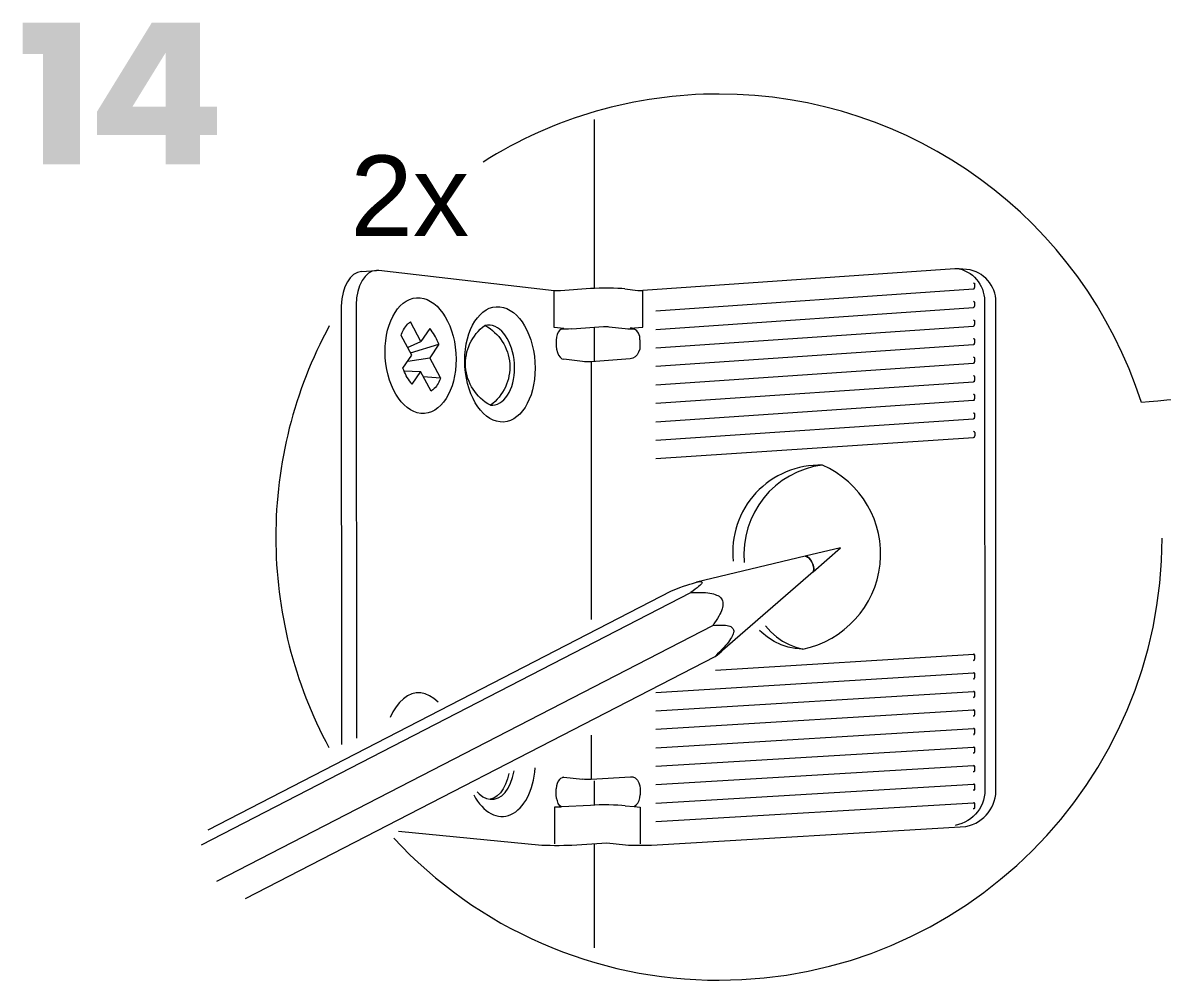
# Model space of a CAD drawing. Header units: metres. Extents: x -8.4 to 7.9, y -3.9 to 2.
# Drawn here: x 3.1901 to 3.4614, y -1.8411 to -1.6131 of the extents above; entities that cross this region are included whole.
import ezdxf

# ---------------------------------------------------------------- set-up
doc = ezdxf.new("R2010")
doc.units = ezdxf.units.M
doc.header["$MEASUREMENT"] = 0
doc.layers.add('PDF18_Geometry_Num_Penna__7', color=7, linetype='Continuous', lineweight=18)
doc.layers.add('PDF18_Text_Num_Penna__7', color=7, linetype='Continuous', lineweight=18)
doc.styles.add('GENERATED_STYLE_2', font='')
doc.styles.get('GENERATED_STYLE_2').set_extended_font_data('Arial')

msp = doc.modelspace()

# ---------------------------------------------------------------- hatches: boundary and pattern name
at = {"layer": 'PDF18_Geometry_Num_Penna__7', "linetype": 'Continuous', "lineweight": 18}
msp.add_hatch(color=7, dxfattribs=at).paths.add_polyline_path([(3.19489, -1.62048), (3.19489, -1.64675), (3.20365, -1.64675), (3.20365, -1.61307), (3.19006, -1.61307), (3.19006, -1.62048)])
h = msp.add_hatch(color=7, dxfattribs=at)
h.paths.add_polyline_path([(3.22076, -1.61307), (3.20776, -1.6342), (3.20776, -1.63978), (3.22411, -1.63978), (3.22411, -1.64675), (3.23224, -1.64675), (3.23224, -1.63978), (3.2363, -1.63978), (3.2363, -1.63308), (3.23224, -1.63308), (3.23224, -1.61307)])
h.paths.add_polyline_path([(3.22411, -1.63308), (3.21615, -1.63308), (3.22411, -1.62013)], flags=0)

# ---------------------------------------------------------------- linework, layer by layer
at = {"layer": 'PDF18_Geometry_Num_Penna__7', "color": 7, "linetype": 'Continuous', "lineweight": 18, "flags": 128}
for points in [[(3.45642, -1.70353, 0.326341), (3.35585, -1.63005, 0.141943), (3.29967, -1.64623)], [(3.31367, -1.80894), (3.31455, -1.80899), (3.31562, -1.80899), (3.31668, -1.80906), (3.3178, -1.80906), (3.31887, -1.80899), (3.31986, -1.80899), (3.32081, -1.80894), (3.32914, -1.80843), (3.33357, -1.80887), (3.33427, -1.80893), (3.33507, -1.80899), (3.33601, -1.80899), (3.33697, -1.80899), (3.33796, -1.80899), (3.3389, -1.80899), (3.33976, -1.80894), (3.41466, -1.80449, 0.381547), (3.42176, -1.79524), (3.42176, -1.68027, 0.378259), (3.41568, -1.67195), (3.41305, -1.67164), (3.41249, -1.67164), (3.41198, -1.67164)], [(3.41305, -1.67164, -0.36669), (3.41904, -1.68002), (3.41911, -1.79498, -0.394098), (3.41206, -1.80425)], [(3.28239, -1.69169), (3.28913, -1.68966, 0.070596), (3.2873, -1.68629, 0.026769), (3.28697, -1.68589), (3.28488, -1.68899), (3.28238, -1.68434)], [(3.26305, -1.68528, 0.125421), (3.25032, -1.73559, 0.124935), (3.26296, -1.78571)], [(3.28477, -1.69613), (3.28273, -1.69915, -0.020759), (3.28244, -1.69878, -0.07037), (3.28058, -1.69535), (3.28268, -1.69224), (3.28017, -1.68757)], [(3.30134, -1.68507), (3.3007, -1.68507), (3.3001, -1.68515, -0.551709), (3.30141, -1.70417, -0.550377), (3.3001, -1.68515)], [(3.37581, -1.76224, 0.732133), (3.3805, -1.71844, 0.455899), (3.35923, -1.74134)], [(3.27842, -1.80729, 0.20955), (3.35585, -1.84113, 0.413602), (3.46139, -1.73581)]]:
    msp.add_lwpolyline(points, format="xyb", dxfattribs=at)
for points in [[(3.3261, -1.63607), (3.32613, -1.67633)], [(3.27074, -1.67233), (3.27427, -1.67208)], [(3.27487, -1.67208), (3.27455, -1.67208), (3.27427, -1.67208)], [(3.31662, -1.67689), (3.27487, -1.67208)], [(3.41198, -1.67164), (3.3377, -1.67683)], [(3.33344, -1.67645), (3.33271, -1.6764), (3.33175, -1.67633), (3.3307, -1.67628), (3.32957, -1.67628), (3.32844, -1.67628), (3.3273, -1.67628), (3.32618, -1.67633), (3.32526, -1.6764), (3.31812, -1.67689)], [(3.33344, -1.67645), (3.33652, -1.67683), (3.33676, -1.67683), (3.33708, -1.67683), (3.3374, -1.67683), (3.3377, -1.67683)], [(3.34078, -1.68171), (3.41648, -1.67645)], [(3.41648, -1.67501), (3.41656, -1.67507), (3.41668, -1.67513), (3.41668, -1.67533), (3.41668, -1.67614)], [(3.41668, -1.67521), (3.41648, -1.67501)], [(3.41664, -1.67633), (3.41648, -1.67645), (3.41656, -1.67645), (3.41668, -1.67633), (3.41668, -1.67614)], [(3.31887, -1.6859), (3.31662, -1.68566), (3.31662, -1.67689)], [(3.31812, -1.67689), (3.31767, -1.67689), (3.31711, -1.67689), (3.31662, -1.67689)], [(3.33571, -1.68603), (3.3352, -1.68584), (3.33471, -1.68578), (3.3377, -1.68558), (3.3377, -1.67683)], [(3.41648, -1.67946), (3.41656, -1.67946), (3.41668, -1.67958), (3.41668, -1.67977), (3.41668, -1.68058)], [(3.41668, -1.67964), (3.41648, -1.67946)], [(3.26591, -1.68053), (3.26598, -1.785)], [(3.26943, -1.68027), (3.2695, -1.78351)], [(3.34078, -1.68616), (3.41648, -1.6809)], [(3.41664, -1.68077), (3.41648, -1.6809), (3.41656, -1.68082), (3.41668, -1.68071), (3.41668, -1.68058)], [(3.41648, -1.68384), (3.41656, -1.68389), (3.41668, -1.68402), (3.41668, -1.68414), (3.41668, -1.68495)], [(3.41668, -1.68409), (3.41648, -1.68384)], [(3.32081, -1.68596), (3.32, -1.68603), (3.31911, -1.68603), (3.31823, -1.68603), (3.31787, -1.68634), (3.31756, -1.68678), (3.31732, -1.68734), (3.31718, -1.68797), (3.31711, -1.68865), (3.31711, -1.69009)], [(3.3185, -1.68596), (3.31887, -1.6859), (3.31855, -1.68596), (3.31823, -1.68603)], [(3.32081, -1.68596), (3.32838, -1.6854)], [(3.32613, -1.68558), (3.32613, -1.69372)], [(3.32838, -1.6854), (3.32871, -1.6854), (3.32901, -1.6854), (3.32939, -1.6854), (3.32963, -1.68546)], [(3.32963, -1.68546), (3.33351, -1.6859)], [(3.33351, -1.6859), (3.33415, -1.68596), (3.33488, -1.68596), (3.33571, -1.68603)], [(3.33539, -1.6859), (3.33471, -1.68578)], [(3.33701, -1.68859), (3.33697, -1.68778), (3.33665, -1.68702), (3.33627, -1.68647), (3.33571, -1.68603)], [(3.34078, -1.69053), (3.41648, -1.68534)], [(3.41664, -1.68522), (3.41648, -1.68534), (3.41656, -1.68528), (3.41668, -1.68515), (3.41668, -1.68496)], [(3.2817, -1.69041), (3.28488, -1.68899)], [(3.28913, -1.68966), (3.28697, -1.69287)], [(3.31711, -1.69009), (3.31718, -1.69085), (3.31735, -1.69159), (3.31763, -1.69222), (3.31799, -1.69272), (3.31844, -1.69311), (3.31887, -1.69323)], [(3.33701, -1.68859), (3.33701, -1.69004), (3.33697, -1.69078), (3.33669, -1.69153), (3.33633, -1.69216), (3.33588, -1.69267), (3.33531, -1.69298), (3.33471, -1.69311), (3.32537, -1.69379)], [(3.34078, -1.6949), (3.41648, -1.68971)], [(3.41648, -1.68829), (3.41656, -1.68829), (3.41668, -1.68841), (3.41668, -1.68859), (3.41668, -1.68941)], [(3.41668, -1.68847), (3.41648, -1.68829)], [(3.41664, -1.68959), (3.41648, -1.68971), (3.41656, -1.68971), (3.41668, -1.68959), (3.41668, -1.68941)], [(3.28173, -1.69365), (3.28697, -1.69287)], [(3.28954, -1.69764), (3.28697, -1.69287)], [(3.41648, -1.69272), (3.41664, -1.69272), (3.41668, -1.69284), (3.41668, -1.69304), (3.41668, -1.69384)], [(3.41668, -1.69291), (3.41648, -1.69272)], [(3.32537, -1.69379), (3.32488, -1.69379), (3.32432, -1.69379), (3.32381, -1.69379), (3.32338, -1.69372), (3.31887, -1.69323)], [(3.32537, -1.69379), (3.32541, -1.75521)], [(3.34078, -1.6993), (3.41648, -1.69416)], [(3.41668, -1.69404), (3.41648, -1.69416), (3.41664, -1.6941), (3.41668, -1.69398), (3.41668, -1.69384)], [(3.28083, -1.69598), (3.28477, -1.69613)], [(3.28728, -1.70078), (3.28477, -1.69613)], [(3.28543, -1.69734), (3.28954, -1.69764)], [(3.41648, -1.69711), (3.41664, -1.69717), (3.41668, -1.69729), (3.41668, -1.69741), (3.41668, -1.69824)], [(3.41668, -1.69736), (3.41648, -1.69711)], [(3.41668, -1.69848), (3.41648, -1.6986), (3.41664, -1.69854), (3.41668, -1.69841), (3.41668, -1.69824)], [(3.34078, -1.70367), (3.41648, -1.6986)], [(3.34078, -1.70812), (3.41648, -1.70299)], [(3.41648, -1.70154), (3.41664, -1.70154), (3.41668, -1.70166), (3.41668, -1.70186), (3.41668, -1.70267)], [(3.41668, -1.70173), (3.41648, -1.70154)], [(3.41668, -1.70287), (3.41648, -1.70299), (3.41664, -1.70299), (3.41668, -1.70287), (3.41668, -1.70267)], [(3.41648, -1.70599), (3.41664, -1.70599), (3.41668, -1.70611), (3.41668, -1.7063), (3.41668, -1.70712)], [(3.41668, -1.70618), (3.41648, -1.70599)], [(3.34078, -1.7125), (3.41648, -1.70743)], [(3.41668, -1.70731), (3.41648, -1.70743), (3.41664, -1.70736), (3.41668, -1.70724), (3.41668, -1.70712)], [(3.34078, -1.71687), (3.41648, -1.71188), (3.41664, -1.71181), (3.41668, -1.71168), (3.41675, -1.71149)], [(3.41648, -1.71037), (3.41664, -1.71043), (3.41668, -1.71055), (3.41675, -1.71069), (3.41675, -1.71149)], [(3.41668, -1.71062), (3.41648, -1.71037)], [(3.41648, -1.71188), (3.41668, -1.71176)], [(3.37824, -1.74383), (3.3848, -1.73812), (3.37634, -1.74014)], [(3.37634, -1.74014), (3.3505, -1.74631)], [(3.37824, -1.74383), (3.3567, -1.76262)], [(3.34451, -1.74839), (3.34558, -1.74798), (3.34654, -1.74761), (3.34742, -1.74729), (3.34821, -1.74702), (3.34889, -1.74679), (3.34951, -1.74659), (3.35004, -1.74644), (3.3505, -1.74632)], [(3.35051, -1.74631), (3.35087, -1.74624), (3.35116, -1.74619), (3.3514, -1.74617), (3.35159, -1.74618), (3.35171, -1.74622), (3.35178, -1.7463), (3.3518, -1.74639), (3.35176, -1.74652), (3.35165, -1.74668), (3.35149, -1.74689), (3.35127, -1.74711), (3.35098, -1.74737), (3.35063, -1.74767), (3.35021, -1.74801), (3.34972, -1.74838), (3.34916, -1.7488)], [(3.23258, -1.80891), (3.34916, -1.74881)], [(3.23418, -1.80528), (3.34451, -1.74839)], [(3.34916, -1.74881), (3.34995, -1.74878), (3.35069, -1.74875), (3.35137, -1.74875), (3.35201, -1.74878), (3.35261, -1.74881), (3.35315, -1.74886), (3.35366, -1.74893), (3.35412, -1.74901), (3.35454, -1.74911), (3.35493, -1.74923), (3.35526, -1.74937), (3.35558, -1.74951), (3.35585, -1.74968), (3.35609, -1.74987), (3.35629, -1.75007), (3.35646, -1.75028), (3.3566, -1.75051), (3.3567, -1.75078), (3.35676, -1.75105), (3.35679, -1.75134), (3.35679, -1.75165), (3.35675, -1.75197), (3.35669, -1.75232), (3.35658, -1.7527), (3.35645, -1.75311), (3.35627, -1.75352), (3.35605, -1.75396), (3.3558, -1.75443), (3.3555, -1.75493), (3.35517, -1.75546), (3.35479, -1.75602), (3.35437, -1.75661)], [(3.23623, -1.81752), (3.35437, -1.75662)], [(3.35437, -1.75661), (3.355, -1.75657), (3.35558, -1.75652), (3.35611, -1.75652), (3.3566, -1.75652), (3.35703, -1.75654), (3.35743, -1.75658), (3.35779, -1.75664), (3.35811, -1.75671), (3.35839, -1.7568), (3.35863, -1.7569), (3.35884, -1.75703), (3.359, -1.75716), (3.35914, -1.75732), (3.35925, -1.75748), (3.35932, -1.75767), (3.35935, -1.75788), (3.35935, -1.75811), (3.35932, -1.75834), (3.35925, -1.7586), (3.35914, -1.75889), (3.359, -1.75918), (3.35883, -1.7595), (3.35862, -1.75984), (3.35837, -1.7602), (3.35809, -1.76059), (3.35777, -1.76099), (3.3574, -1.76142), (3.357, -1.76188), (3.35654, -1.76236), (3.35607, -1.76288), (3.35552, -1.76342), (3.35493, -1.764)], [(3.36693, -1.75674), (3.36819, -1.75812), (3.36956, -1.75931), (3.37098, -1.76037), (3.37256, -1.76118), (3.37412, -1.76182), (3.37581, -1.76224), (3.37401, -1.76212), (3.37231, -1.76182), (3.37063, -1.76126), (3.36899, -1.76043), (3.36741, -1.75944), (3.36601, -1.75831), (3.36548, -1.75779)], [(3.35493, -1.764), (3.35547, -1.76359), (3.35596, -1.76323), (3.35635, -1.76291), (3.3567, -1.76262)], [(3.35504, -1.7673), (3.41649, -1.76344)], [(3.41675, -1.76375), (3.41668, -1.76362), (3.41664, -1.7635), (3.41648, -1.76344)], [(3.41648, -1.76344), (3.41675, -1.76369)], [(3.24306, -1.82168), (3.35493, -1.764)], [(3.41648, -1.76495), (3.41664, -1.76487), (3.41668, -1.76475), (3.41675, -1.76457), (3.41675, -1.76375)], [(3.41668, -1.76481), (3.41648, -1.76495)], [(3.34078, -1.77258), (3.41648, -1.76788)], [(3.41675, -1.76819), (3.41668, -1.76801), (3.41664, -1.76788), (3.41648, -1.76788)], [(3.41648, -1.76788), (3.41675, -1.76807)], [(3.41648, -1.76932), (3.41664, -1.76932), (3.41668, -1.7692), (3.41675, -1.769), (3.41675, -1.76819)], [(3.41668, -1.7692), (3.41648, -1.76932)], [(3.28482, -1.7727), (3.28377, -1.7727), (3.2827, -1.77295), (3.28165, -1.77339), (3.28069, -1.77408), (3.27977, -1.77496), (3.27896, -1.77602), (3.27819, -1.7772), (3.27756, -1.77858)], [(3.28895, -1.77489), (3.28796, -1.77401), (3.28694, -1.77339), (3.28589, -1.77295), (3.28482, -1.7727)], [(3.34078, -1.77696), (3.41648, -1.77233)], [(3.41675, -1.77263), (3.41668, -1.77246), (3.41664, -1.77233), (3.41648, -1.77233)], [(3.41648, -1.77233), (3.41675, -1.77251)], [(3.41648, -1.77377), (3.41664, -1.77369), (3.41668, -1.77357), (3.41675, -1.77345), (3.41675, -1.77263)], [(3.41668, -1.77364), (3.41648, -1.77377)], [(3.34078, -1.78133), (3.41648, -1.77671)], [(3.41675, -1.77703), (3.41668, -1.77691), (3.41664, -1.77676), (3.41648, -1.77671)], [(3.41648, -1.77671), (3.41675, -1.77696)], [(3.41648, -1.77821), (3.41664, -1.77815), (3.41668, -1.77802), (3.41675, -1.77783), (3.41675, -1.77703)], [(3.41668, -1.77809), (3.41648, -1.77821)], [(3.34078, -1.78578), (3.41648, -1.78115)], [(3.41675, -1.78145), (3.41668, -1.78127), (3.41664, -1.78115), (3.41648, -1.78115)], [(3.41648, -1.78115), (3.41675, -1.78133)], [(3.41648, -1.78258), (3.41664, -1.78258), (3.41668, -1.78246), (3.41675, -1.78228), (3.41675, -1.78145)], [(3.41668, -1.78246), (3.41648, -1.78258)], [(3.32544, -1.78276), (3.32544, -1.79329)], [(3.34078, -1.79016), (3.41648, -1.78558)], [(3.41675, -1.78591), (3.41668, -1.78571), (3.41664, -1.78558), (3.41648, -1.78558)], [(3.41648, -1.78559), (3.41675, -1.78578)], [(3.41648, -1.78703), (3.41664, -1.78697), (3.41668, -1.78685), (3.41675, -1.78671), (3.41675, -1.78591)], [(3.41668, -1.78691), (3.41648, -1.78703)], [(3.34078, -1.79454), (3.41648, -1.78998)], [(3.41675, -1.79028), (3.41675, -1.79016), (3.41664, -1.79003), (3.41648, -1.78998)], [(3.41648, -1.78998), (3.41675, -1.79022)], [(3.41648, -1.79147), (3.41664, -1.7914), (3.41675, -1.79128), (3.41675, -1.79111), (3.41675, -1.79028)], [(3.30579, -1.79185), (3.30547, -1.79317), (3.30503, -1.79442), (3.30447, -1.79553), (3.3038, -1.79648), (3.30303, -1.79717), (3.30222, -1.79773), (3.30134, -1.79804)], [(3.31787, -1.79329), (3.31756, -1.79374), (3.31732, -1.79423), (3.31718, -1.79486), (3.31711, -1.79553)], [(3.31787, -1.79329), (3.31819, -1.79297), (3.31855, -1.79285), (3.31893, -1.79279), (3.32338, -1.79322)], [(3.31893, -1.79279), (3.31855, -1.79285)], [(3.33475, -1.79273), (3.32544, -1.79329), (3.32494, -1.79329), (3.32437, -1.79329), (3.32381, -1.79329), (3.32338, -1.79322)], [(3.33596, -1.79303), (3.33539, -1.79279), (3.33475, -1.79273)], [(3.33531, -1.79279), (3.33475, -1.79273)], [(3.33596, -1.79303), (3.3364, -1.79347), (3.33676, -1.79411), (3.33701, -1.79479), (3.33708, -1.79548), (3.33708, -1.79698)], [(3.41668, -1.79135), (3.41648, -1.79147)], [(3.31831, -1.79986), (3.31792, -1.79955), (3.31756, -1.79905), (3.31735, -1.79842), (3.31718, -1.79773), (3.31711, -1.79705), (3.31711, -1.79553)], [(3.32613, -1.79361), (3.32613, -1.79943)], [(3.34078, -1.79892), (3.41648, -1.79441)], [(3.41675, -1.79473), (3.41675, -1.79453), (3.41664, -1.79442), (3.41648, -1.79442)], [(3.41648, -1.79442), (3.41675, -1.79459)], [(3.41648, -1.79585), (3.41664, -1.79585), (3.41675, -1.79573), (3.41675, -1.79553), (3.41675, -1.79473)], [(3.41668, -1.79573), (3.41648, -1.79585)], [(3.29828, -1.79624), (3.29873, -1.79673), (3.29959, -1.79742), (3.30046, -1.79786), (3.30134, -1.79804)], [(3.33351, -1.79955), (3.33564, -1.79973), (3.33612, -1.79937), (3.33652, -1.79892), (3.33684, -1.7983), (3.33701, -1.79766), (3.33708, -1.79698)], [(3.34078, -1.80336), (3.41648, -1.79887), (3.41675, -1.79905)], [(3.41675, -1.79917), (3.41675, -1.79899), (3.41664, -1.79887), (3.41648, -1.79887)], [(3.31668, -1.79992), (3.31668, -1.80867)], [(3.31812, -1.79992), (3.31767, -1.79992), (3.31718, -1.79992), (3.31668, -1.79992)], [(3.31831, -1.79986), (3.31812, -1.79993)], [(3.33351, -1.79955), (3.33271, -1.79949), (3.33175, -1.79943), (3.33075, -1.79943), (3.32963, -1.79937), (3.32844, -1.79937), (3.3273, -1.79937), (3.32625, -1.79943), (3.32526, -1.79949), (3.31831, -1.79986)], [(3.33564, -1.79973), (3.33708, -1.79992), (3.33708, -1.80867)], [(3.41648, -1.80029), (3.41664, -1.80023), (3.41675, -1.80011), (3.41675, -1.79998), (3.41675, -1.79917)], [(3.41668, -1.80017), (3.41648, -1.80029)], [(3.27949, -1.80564), (3.31367, -1.80893)], [(3.32613, -1.80862), (3.32614, -1.8334)]]:
    msp.add_lwpolyline(points, dxfattribs=at)
for points in [[(3.37843, -1.74305), (3.37836, -1.74256), (3.37818, -1.74204), (3.37793, -1.74151), (3.37763, -1.74102), (3.37728, -1.74061), (3.37694, -1.74031), (3.37662, -1.74016), (3.37634, -1.74014), (3.37662, -1.74016), (3.37694, -1.74031), (3.37728, -1.74061), (3.37763, -1.74102), (3.37793, -1.74151), (3.37818, -1.74204), (3.37836, -1.74256)], [(3.37824, -1.74383), (3.37836, -1.74365), (3.37843, -1.74338), (3.37843, -1.74305), (3.37843, -1.74338), (3.37836, -1.74365)]]:
    msp.add_lwpolyline(points, close=True, dxfattribs=at)
at = {"layer": 'PDF18_Geometry_Num_Penna__7', "color": 7, "linetype": 'Continuous', "lineweight": 18}
msp.add_arc((3.38317, -1.73965), 0.02139, 97.1847, 185.2267, dxfattribs=at)
for centre, major_axis, ratio, start_param, end_param in [((3.27255, -1.68371), (-0.00222, 0.01132), 0.553179, 6.218135, 7.463217), ((3.27439, -1.6806), (-0.00014, 0.00852), 0.583021, 6.280502, 7.805535), ((3.30134, -1.69462), (-0.00062, 0.00956), 0.605438, 3.047774, 6.176369), ((3.30364, -1.78813), (-0.00086, 0.01397), 0.602721, 2.219598, 4.501735), ((3.29962, -1.78416), (-0.00287, 0.01381), 0.514607, 2.983379, 4.072379)]:
    msp.add_ellipse(centre, major_axis=major_axis, ratio=ratio, start_param=start_param, end_param=end_param, dxfattribs=at)
for centre, major_axis, ratio in [((3.28478, -1.69234), (-0.00094, 0.01377), 0.610423), ((3.30369, -1.69443), (-0.00088, 0.01374), 0.606455)]:
    msp.add_ellipse(centre, major_axis=major_axis, ratio=ratio, dxfattribs=at)
for points in [[(3.28017, -1.68757), (3.28043, -1.68662), (3.28094, -1.6857), (3.28168, -1.68487)], [(3.28168, -1.68487), (3.28187, -1.68466), (3.28211, -1.68448), (3.28238, -1.68434)], [(3.65846, -1.72693), (3.62344, -1.69071), (3.49545, -1.69981), (3.45642, -1.70353)], [(3.28954, -1.69764), (3.28927, -1.69854), (3.28877, -1.69941), (3.28806, -1.70021)], [(3.28806, -1.70021), (3.28786, -1.70044), (3.28759, -1.70063), (3.28728, -1.70078)], [(3.37662, -1.74015), (3.37662, -1.74015), (3.37847, -1.74094), (3.37844, -1.74379)]]:
    msp.add_open_spline(points, degree=3, dxfattribs=at)

# ---------------------------------------------------------------- texts
at = {"layer": 'PDF18_Text_Num_Penna__7', "color": 7, "linetype": 'Continuous', "lineweight": 18, "insert": (3.26804, -1.66386), "char_height": 0.0191887, "attachment_point": 7, "style": 'GENERATED_STYLE_2'}
msp.add_mtext('\\A1;{\\pql;\\fArial|b0|i0|c0|p34;2x}', dxfattribs=at)

doc.saveas('drawing.dxf')
